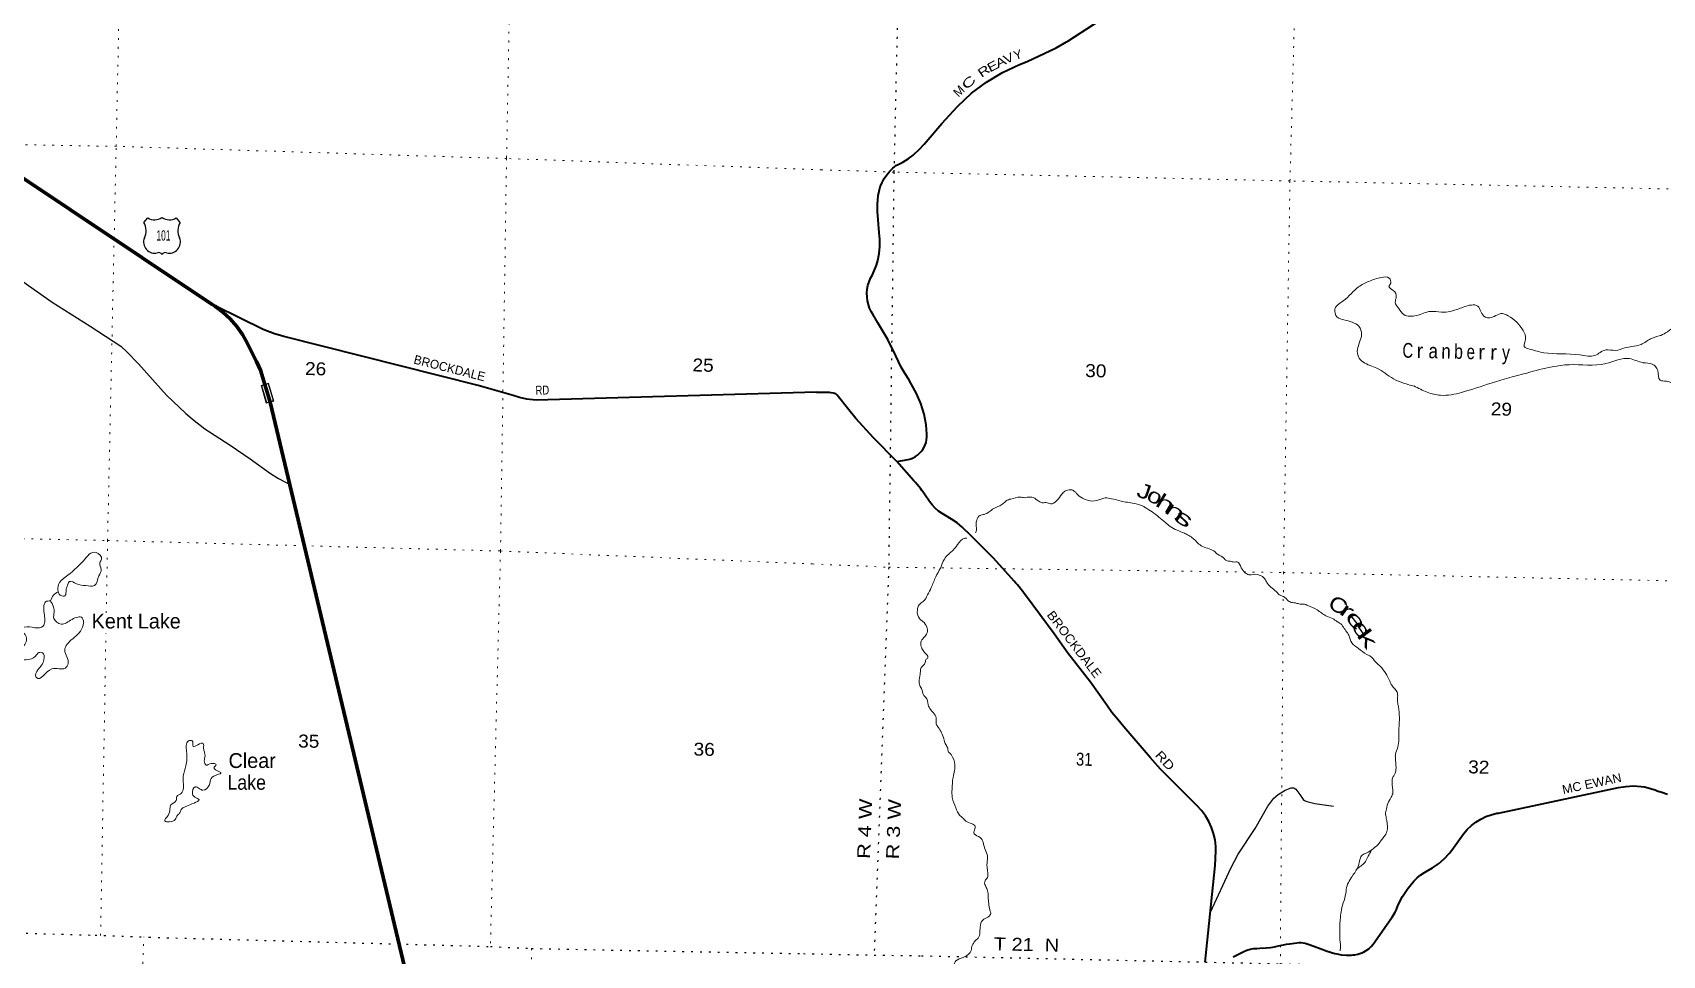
# Model space of a CAD drawing. Header units: feet. Extents: x -751810 to -497223, y -177792 to 12311.
# Drawn here: x -540783 to -518754, y -82403 to -69931 of the extents above; entities that cross this region are included whole.
import ezdxf
from ezdxf.enums import TextEntityAlignment as Align

# ---------------------------------------------------------------- set-up
doc = ezdxf.new("R2010")
doc.units = ezdxf.units.FT
doc.header["$LTSCALE"] = 80
doc.linetypes.add('DOTTED', pattern=[1.5, 0.3, -1.2])
for name, color, linetype, lineweight in [('16', 7, 'Continuous', 25), ('20', 7, 'Continuous', 70), ('26', 7, 'Continuous', 40), ('29', 7, 'Continuous', 25), ('39', 7, 'Continuous', 13), ('57', 7, 'Continuous', 13), ('6', 7, 'DOTTED', 25), ('7', 7, 'DOTTED', 13)]:
    doc.layers.add(name, color=color, linetype=linetype, lineweight=lineweight)
doc.layers.add('27', color=7, linetype='Continuous')
doc.layers.add('41', color=7, linetype='Continuous')

msp = doc.modelspace()

# ---------------------------------------------------------------- linework, layer by layer
at = {"layer": '16'}
for p, q in [((-539277.5, -72495.16), (-539226.19, -72436.4)), ((-539034.43, -72430.43), (-539034.71, -72430.63)), ((-538842.34, -72436.31), (-538790.95, -72495.16))]:
    msp.add_line(p, q, dxfattribs=at)
for centre, radius, start, end in [((-539135.11, -72278.74), 182.07, 239.97227, 303.45418), ((-538933.33, -72279.24), 181.52, 236.33975, 300.08743), ((-538933.34, -72278.74), 182.07, 236.54582, 236.59441), ((-539470.48, -72605.79), 222.05, 332.97043, 29.75871), ((-538597.98, -72605.79), 222.05, 150.24129, 207.02957), ((-539131.29, -72760.69), 151.42, 159.09177, 283.81923), ((-538937.17, -72760.69), 151.42, 256.18077, 20.90823)]:
    msp.add_arc(centre, radius, start, end, dxfattribs=at)
for centre, major_axis, start_param, end_param in [((-539075.95, -72959.51), (-19.56, 51.67), 4.95877769, 6.28318531), ((-538992.5, -72959.51), (19.56, 51.67), 0, 1.32637542)]:
    msp.add_ellipse(centre, major_axis=major_axis, ratio=0.929097, start_param=start_param, end_param=end_param, dxfattribs=at)
at = {"layer": '20'}
for points in [[(-538317.46, -73630.11), (-538357.42, -73603.44), (-541220.19, -71692.54), (-541359.99, -71592.87), (-541681.8, -71333.22), (-541843.91, -71179.28), (-542476.27, -70545.75), (-542662.64, -70336.51), (-542887.91, -70031.78), (-543080.1, -69705.17), (-543237.09, -69360.27), (-543570.98, -68400.54), (-543677.14, -68029.29), (-543743.91, -67648.98), (-543770.57, -67263.77), (-543756.81, -66877.89), (-543702.79, -66495.56), (-543673.17, -66366.74)], [(-535293.87, -84508.79), (-537570.21, -74926.71), (-537700.82, -74491.28), (-537754.93, -74374.71), (-537901.71, -74090.35), (-537947.26, -74011.75), (-538024.27, -73902.28), (-538112.3, -73801.47), (-538210.39, -73710.41), (-538307.42, -73637.64), (-538317.46, -73630.11)]]:
    msp.add_lwpolyline(points, dxfattribs=at)
at = {"layer": '26'}
for points in [[(-529099.94, -75728.41), (-528946.8, -75700.93), (-528913.44, -75690.69), (-528881.34, -75677.03), (-528850.83, -75660.08), (-528822.27, -75640.04), (-528795.96, -75617.13), (-528772.19, -75591.58), (-528751.21, -75563.7), (-528733.27, -75533.77), (-528718.55, -75502.13), (-528707.23, -75469.13), (-528699.41, -75435.13), (-528695.19, -75400.49), (-528694.61, -75365.6), (-528694.96, -75358.23), (-528706.31, -75233.64), (-528734.01, -75087.42), (-528776.84, -74944.9), (-528834.33, -74807.63), (-528905.86, -74677.13), (-528941.63, -74620.8), (-528990.58, -74544.45), (-529044.31, -74451.99), (-529115.93, -74300.14), (-529223.77, -74080.79), (-529359.04, -73855.11), (-529427.77, -73734.18), (-529447.38, -73700.68), (-529469.42, -73653.63), (-529486.42, -73604.54), (-529498.19, -73553.94), (-529504.61, -73502.38), (-529505.61, -73450.44), (-529501.17, -73398.67), (-529491.35, -73347.66), (-529476.25, -73297.95), (-529456.03, -73250.09), (-529430.92, -73204.61), (-529375.91, -73072.83), (-529357.58, -73010.32), (-529338.96, -72917), (-529330.19, -72822.25), (-529331.37, -72727.1), (-529342.49, -72632.6), (-529364.02, -72350.16), (-529363.24, -72246), (-529357.32, -72194.99), (-529352.85, -72133.58), (-529341.99, -72072.97), (-529324.86, -72013.84), (-529301.64, -71956.82), (-529272.58, -71902.53), (-529238.01, -71851.58), (-529198.3, -71804.53), (-529153.89, -71761.88), (-529105.27, -71724.11), (-529094.68, -71716.91), (-529019.36, -71681.15), (-528948.18, -71637.72), (-528881.94, -71587.08), (-528866.57, -71573.66), (-528797.95, -71512.1), (-528732.39, -71439.98), (-528675.83, -71377.28), (-528491.36, -71158.4), (-528282.47, -70928.06), (-528277.67, -70923.38), (-528092.25, -70750.94), (-527889.82, -70598.83), (-527672.59, -70468.71), (-527442.96, -70362.01), (-527338.83, -70322.86), (-526949.72, -70136.57), (-526809.69, -70056.69), (-526792.16, -70045.35), (-525750.77, -69368.25)], [(-530187.64, -74791.94), (-533978.21, -74897.26), (-534102.73, -74885.7), (-534200.54, -74861.27), (-534286.74, -74834.48), (-534759.62, -74699.7), (-537388.59, -74036.65), (-537431.85, -74024.84), (-537514.43, -74001.23), (-537667.8, -73942.2), (-538307.42, -73627.88), (-538317.46, -73630.11)], [(-530187.64, -74791.94), (-530014.7, -74792.05), (-529993.16, -74793.03), (-529963.3, -74798.41), (-529946.18, -74801.84), (-529931.98, -74808.21)], [(-529099.94, -75728.41), (-529415.17, -75405.64), (-529654, -75147.07), (-529751.88, -75029.54), (-529907.03, -74833.18), (-529917.79, -74820.45), (-529931.98, -74808.21)], [(-524933.78, -82495.04), (-524798.65, -81187.48), (-524789, -80993.32), (-524790.48, -80929.51), (-524800.47, -80841.9), (-524819.56, -80755.82), (-524847.55, -80672.2), (-524884.12, -80591.96), (-524928.88, -80515.99), (-524981.33, -80445.11), (-525040.91, -80380.11), (-525537.19, -79884.25), (-525677.93, -79729.67), (-526031.27, -79313.8), (-526113.08, -79213.91), (-526193.36, -79120.7), (-526263.97, -79018.95), (-526484.9, -78710.31), (-526790.88, -78315.94), (-526975.48, -78055.54), (-527361.16, -77534.33), (-527379.23, -77509.91), (-527397.84, -77484.33), (-527402.43, -77478.02), (-527471.47, -77395.31), (-527492.23, -77370.43), (-527514.97, -77345.31), (-527794.9, -77036.04), (-528095.09, -76732.45), (-528222.17, -76611.08), (-528286.44, -76557.24), (-528362.36, -76505.62), (-528445.06, -76457.29), (-528490.63, -76431.52), (-528538.98, -76397.48), (-528583.51, -76358.58), (-528623.72, -76315.23), (-528659.19, -76267.92), (-528728.62, -76168.05), (-528746.37, -76142.52), (-528763.71, -76118.05), (-528777.85, -76098.1), (-528828.66, -76037.11), (-528849.35, -76012.28), (-528871.57, -75987.11), (-529099.94, -75728.41)], [(-524553.77, -82420.05), (-524446.53, -82368.23), (-524413.31, -82350.43), (-524371.15, -82332.78), (-524327.37, -82319.64), (-524282.46, -82311.14), (-524236.9, -82307.39), (-524194.86, -82304.25), (-524110.11, -82299.57), (-524052.56, -82297.16), (-523995.57, -82288.76), (-523943.45, -82275.58), (-523873.68, -82258.19), (-523833.9, -82249.36), (-523793.42, -82244.73), (-523790.04, -82244.54), (-523695.37, -82233.68), (-523666.49, -82230.64), (-523637.44, -82230.64), (-523608.56, -82233.67), (-523580.15, -82239.71), (-523566.48, -82243.75), (-523515.58, -82258.57), (-523379.47, -82308.14), (-523283.03, -82347.01), (-523183.06, -82375.59), (-523156.29, -82381.37), (-523090.85, -82393.92), (-523024.45, -82399.57), (-522957.83, -82398.24), (-522932.28, -82395.88), (-522911.73, -82393.66), (-522871.32, -82386.06), (-522831.92, -82374.27), (-522793.97, -82358.43), (-522757.03, -82337.48), (-522722.48, -82312.78), (-522690.7, -82284.61), (-522662.04, -82253.28), (-522638.4, -82221.51), (-522410.53, -81892.12), (-522405.52, -81884), (-522365.87, -81816.69), (-522349.89, -81784.08), (-522323.13, -81718.96), (-522265.07, -81604.98), (-522195.42, -81497.69), (-522114.93, -81398.27), (-522070.02, -81354.18), (-522020.74, -81315.03), (-521967.65, -81281.24), (-521946.21, -81269.7), (-521861.3, -81220.99), (-521777.98, -81163.08), (-521701.18, -81096.78), (-521631.72, -81022.81), (-521599.02, -80981.92), (-521442.15, -80761.76), (-521392.08, -80702.6), (-521336.1, -80649), (-521274.82, -80601.55), (-521208.92, -80560.76), (-521139.12, -80527.09), (-521066.17, -80500.89), (-520990.89, -80482.46), (-520967.42, -80478.4), (-519348.05, -80133.53), (-519246.6, -80117.85), (-519144.07, -80112.85), (-519041.58, -80118.61), (-518995.23, -80124.78), (-518850.7, -80166.82), (-518823.13, -80177.04), (-518798.19, -80186.29), (-518773.13, -80194.21), (-518685.55, -80221.9)]]:
    msp.add_lwpolyline(points, dxfattribs=at)
at = {"layer": '29'}
for points in [[(-541005.25, -73220.71), (-540915.58, -73292.72), (-540517.18, -73575.36)], [(-540517.18, -73575.36), (-540005.68, -73898.92), (-539592.06, -74170.36), (-539507.55, -74246.01), (-539351.89, -74406.2), (-538973.85, -74828.94), (-538711.44, -75078.13), (-538600.26, -75171.58), (-538520.2, -75236.1), (-538453.49, -75287.27), (-538111.03, -75505.32), (-537844.17, -75692.21), (-537568.43, -75888.01), (-537457.23, -75956.97), (-537306.02, -76039.3)], [(-524863.99, -81819.77), (-524586.05, -81221.99), (-524488.71, -81032.99), (-524260.31, -80685.63), (-524086.91, -80385.53), (-524004.03, -80275.63), (-523945.81, -80227.33), (-523851.71, -80171.15), (-523808.2, -80149.38), (-523771.21, -80138.5), (-523737.38, -80136.43), (-523708.11, -80158.09), (-523656.38, -80230.02), (-523608.02, -80297.4), (-523592.78, -80310.46), (-523561.28, -80321.84), (-523451.14, -80349.71), (-523200.39, -80383.87)]]:
    msp.add_lwpolyline(points, dxfattribs=at)
at = {"layer": '39'}
for points in [[(-522107.03, -74710.61), (-522388.11, -74608.87), (-522613.86, -74466.24), (-522794.88, -74385.15), (-522863.44, -74310.93), (-522875.05, -74211.96), (-522846.52, -74116.02), (-522819.69, -74007.95), (-522857.24, -73900.27), (-522946.39, -73845.67), (-523058.21, -73812.64), (-523147.81, -73776.15), (-523179.23, -73664.6), (-523067.93, -73556.65), (-522860.04, -73366.55), (-522721.45, -73293.53), (-522551.14, -73239.42), (-522446.81, -73250.11), (-522426.35, -73317.08), (-522449.62, -73362.81), (-522390.56, -73414.64), (-522350.51, -73502.24), (-522364.42, -73576.4), (-522318.18, -73658.12), (-522247.87, -73742.46), (-522079.22, -73754.77), (-521888.76, -73699.16), (-521740.16, -73708.95), (-521505.72, -73664.51), (-521335.47, -73612.42), (-521247.32, -73626.73), (-521206.96, -73702.26), (-521146.45, -73776.28), (-521025.54, -73767.24), (-520938.1, -73729.17), (-520838.24, -73757.87), (-520636.06, -73958.31), (-520602.68, -74071.92), (-520621.27, -74172.14), (-520547.74, -74208.23), (-520355.87, -74257.37), (-519867.85, -74287.8), (-519664.82, -74292.92), (-519520.2, -74220.05), (-519385.57, -74225.46), (-519262.05, -74192.32), (-519165.06, -74174.63), (-519041.64, -74145.52), (-518913.04, -74070.23), (-518799.42, -74030.81), (-518709.92, -73990.77), (-518603.49, -73916.94), (-518446.95, -73850.4), (-518287.61, -73751.72), (-518175.34, -73686.08), (-517950.51, -73623.28), (-517830.56, -73571.94), (-517698, -73498.76), (-517624.88, -73470.39), (-517575.53, -73427.33), (-517517.49, -73358.32), (-517413.27, -73373.03), (-517348.69, -73445.14), (-517336.82, -73534.04), (-517419.28, -73614.53), (-517440.83, -73672.38), (-517393.54, -73711.84), (-517264.54, -73701), (-517045.33, -73702.5), (-516883.37, -73660.27), (-516772.11, -73634.88), (-516692.81, -73600.63), (-516598.29, -73520.45), (-516497.02, -73573.35), (-516388.92, -73674.75), (-516336.95, -73688.14), (-516288.76, -73691.37), (-516209, -73800.11), (-516127.18, -73906.89), (-515999.88, -73964.47), (-515771.03, -73901.78), (-515479.47, -73744), (-515206.86, -73539.43), (-514995.65, -73377.62), (-514932.49, -73264.42), (-514857.32, -73153.55), (-514750.43, -73142.15), (-514637.9, -73227.55), (-514520.71, -73286.89), (-514430.8, -73311.31), (-514523.21, -73387.52), (-514639.65, -73459.09), (-514596.67, -73591.07), (-514571.38, -73706.49), (-514610.97, -73842.43), (-514630.71, -73988.94), (-514657.79, -74107.07)], [(-514657.79, -74107.07), (-514722.56, -74204.11), (-514739.23, -74308.4), (-514669.32, -74408.84), (-514522.08, -74392.42), (-514342.98, -74388.88), (-514240.86, -74407.56), (-514193.91, -74541.66), (-514272.5, -74628.28), (-514501.55, -74699.03), (-514674.22, -74767.17), (-514871.21, -74842.75), (-515077.44, -74966.43), (-515270.51, -75046.14), (-515462.23, -75071.51), (-515599.47, -75090.2), (-515718.88, -75038.86), (-515822.81, -74931.52), (-515953.08, -74831.58), (-516136.3, -74839.04), (-516383.2, -74899.27), (-516584.36, -74900.23), (-516808.8, -74866.38), (-517019.02, -74826.85), (-517521.81, -74824.23), (-517874.34, -74845.55), (-518157.52, -74828.34), (-518560.56, -74697.35), (-518699.97, -74641.47), (-518784.15, -74629.28), (-518817.08, -74497.56), (-518891.36, -74411.1), (-519015.59, -74391.86), (-519199.27, -74336.88), (-519516.72, -74403.39), (-520013.93, -74419.04), (-520243.94, -74447.47), (-520587.97, -74531.43), (-521070.1, -74668.29), (-521467.45, -74793.19), (-521752.03, -74832.33), (-521932.04, -74791.54), (-522114.92, -74704.37)], [(-528040.5, -76693.12), (-528031.27, -76673.64), (-528028.87, -76577.04), (-528021.38, -76518.83), (-527977.62, -76457.51), (-527918.92, -76442.88), (-527853.69, -76408.28), (-527792.24, -76363.51), (-527682.29, -76309.9), (-527637.06, -76270.76), (-527577.91, -76238.02), (-527561.73, -76234.4), (-527434.39, -76209.42), (-527378.26, -76216.88), (-527339.91, -76211.8), (-527257.55, -76215.89), (-527184.32, -76264.06), (-527118.49, -76285.85), (-527082.21, -76282.74), (-527026.27, -76298.25), (-526870.19, -76169.28), (-526831, -76129.99), (-526752.05, -76109.83), (-526724.06, -76116.58), (-526684.56, -76145.77), (-526672.85, -76160.16), (-526589.97, -76224.67), (-526454.13, -76262.33), (-526359.1, -76242.58), (-526284.13, -76220.31), (-526199.9, -76230.48), (-526069.94, -76261.96), (-525895.76, -76294.54), (-525781.93, -76327.62), (-525746.25, -76348.66), (-525649.2, -76409.5), (-525471.75, -76552.93), (-525406.71, -76606.93), (-525213.88, -76698.38), (-525188.05, -76711.12), (-525067.39, -76792.7), (-525032.1, -76829.83), (-524970.89, -76875.68), (-524799.77, -76950.48), (-524768.36, -76981.48), (-524675.24, -77038.2), (-524667.5, -77050.48), (-524597.74, -77076.4), (-524541.66, -77085.87), (-524501.35, -77082.86), (-524445.06, -77164.83), (-524392.44, -77232.61)], [(-528570.8, -79277.94), (-528569.6, -79229.64), (-528581.87, -79156.84), (-528646.35, -79080.7), (-528676.91, -79015.49), (-528712.6, -78913.9), (-528736.17, -78891.15), (-528768.03, -78797.72), (-528785.37, -78767.07), (-528800, -78708.3), (-528787.25, -78599.88), (-528784.89, -78585.85), (-528775.24, -78521.65), (-528716.95, -78442.57), (-528705.85, -78400.56), (-528687.46, -78388.94), (-528683.09, -78374.95), (-528690.43, -78346.57), (-528708.02, -78325.99), (-528756.82, -78266.36), (-528771.9, -78225.71), (-528776.52, -78169.21), (-528738.89, -78111.75), (-528699.39, -78060.39), (-528688.44, -78024.42), (-528695.08, -77967.87), (-528749.46, -77889.97), (-528761.32, -77881.62), (-528819.77, -77805.64), (-528824.2, -77741.08), (-528812.84, -77689.01), (-528800.13, -77663.15), (-528744.71, -77618.23), (-528686.22, -77531.1), (-528635.47, -77431.69), (-528575.53, -77286.2), (-528512.21, -77166.97), (-528458.95, -77047.49), (-528400.92, -76978.47), (-528353.68, -76939.39), (-528341.32, -76927.61), (-528281.07, -76850.6), (-528182.38, -76764.48), (-528155.4, -76762.54)], [(-540439.47, -77488.79), (-540433.41, -77390.28), (-540340.88, -77289.46), (-540097.14, -77068.86), (-539925.97, -76955.51), (-539851.49, -77047.56), (-539874.59, -77095.41), (-539854.4, -77188.4), (-539886.28, -77272.3), (-539947.25, -77401.93), (-540063.9, -77405.65), (-540187.97, -77379.04), (-540285.87, -77350.94), (-540317.38, -77416.73), (-540330.35, -77460.76), (-540346.08, -77540.96), (-540400.32, -77539.88), (-540427.91, -77513.17), (-540439.47, -77488.79)], [(-524392.44, -77232.61), (-524344.8, -77257.98), (-524220.02, -77255.08), (-524202.13, -77263.59), (-524178.21, -77272.25), (-524119.2, -77326.09), (-524092.26, -77375.1), (-523956.67, -77503.38), (-523933.15, -77528.14), (-523873.4, -77551.79), (-523806.55, -77613.89), (-523752.78, -77635.39), (-523714.64, -77638.36), (-523666.69, -77651.66), (-523604.43, -77655.24), (-523546.53, -77672.81), (-523421.3, -77732.35), (-523300.63, -77813.93), (-523213.04, -77850.38), (-523147.7, -77892.3), (-523131.82, -77900.76), (-523032.11, -78016.04), (-522993.36, -78075.42), (-522949.68, -78179.22), (-522861.03, -78253.95), (-522748.4, -78335.33), (-522708.65, -78354.46), (-522622.36, -78443.23), (-522565.36, -78497.02), (-522439.61, -78697.54), (-522410.81, -78752.64), (-522338.74, -78847.09), (-522331.85, -78893.58), (-522333.91, -78976.1), (-522328.68, -79008.45), (-522311.62, -79292.82), (-522317.4, -79363.16), (-522331.1, -79590.37), (-522361.6, -79684.25), (-522362.85, -79734.56), (-522354.04, -79865.68), (-522374.49, -79959.81), (-522395.49, -79995.53), (-522404.23, -80104.05), (-522399.04, -80218.97), (-522428.74, -80280.64), (-522454.01, -80326.32), (-522484.56, -80422.21), (-522494.46, -80496.47), (-522482.09, -80565.25), (-522478.62, -80587.49), (-522468.71, -80674.33), (-522484.64, -80748.44), (-522499.46, -80778.28), (-522538.85, -80825.61), (-522582.62, -80886.94), (-522658.8, -80957.51), (-522756.89, -81019.48), (-522811.87, -81046.28), (-522839.25, -81095.94), (-522865.98, -81199.98), (-522947.78, -81334.85), (-523026.57, -81510.08), (-523029.23, -81536.19), (-523091.83, -81788.35), (-523106.34, -81886.65), (-523108.78, -82226.92), (-523107.31, -82329.66), (-523109.68, -82341.51)], [(-540439.47, -77488.79), (-540500.74, -77535.88), (-540542.5, -77611.54)], [(-540542.5, -77611.54), (-540607.08, -77624.35), (-540632.81, -77702.34), (-540618.68, -77893.84), (-540639.97, -77951.79), (-540754.99, -77973.66), (-540897.55, -77966.81), (-540960.54, -77999.78), (-540907.13, -78041.1), (-540865.09, -78146.6), (-540946.6, -78297.95), (-540954.21, -78374.29), (-540868.48, -78408.19), (-540744.85, -78358.31), (-540697.64, -78310.94), (-540651.43, -78311.85), (-540629.27, -78406.89), (-540712.51, -78544.13), (-540738.61, -78640.23), (-540732.75, -78648.39), (-540525.33, -78531.74), (-540340.16, -78519.3), (-540302.75, -78459.66), (-540349.23, -78277.58), (-540241.52, -78122.72), (-540101.03, -77938.31), (-540113.06, -77839.45), (-540250.18, -77860.88), (-540396.21, -77924.41), (-540495.17, -77849.99), (-540493.38, -77763.48), (-540513.32, -77658.41), (-540542.5, -77611.54)], [(-530415.26, -84535.51), (-530386.18, -84492.13), (-530283.72, -84416.18), (-530245.18, -84403.05), (-530193.06, -84410.41), (-530167.38, -84429.18), (-530079.88, -84469.65), (-530002.04, -84493.76), (-529907.76, -84504.2), (-529815.3, -84506.53), (-529762.58, -84489.73), (-529691.22, -84451.26), (-529680.82, -84437.42), (-529629.92, -84412.53), (-529504.43, -84381.46), (-529484.08, -84371.9), (-529431.12, -84345.05), (-529358.51, -84256.26), (-529321.62, -84228.99), (-529293.33, -84223.67), (-529236.99, -84223.07), (-529133.52, -84187.42), (-529124.25, -84170.15), (-529094.09, -84053.27), (-529063.93, -84000.48), (-529014.91, -83947.69), (-528969.66, -83902.45), (-528937.21, -83815.8), (-528866.25, -83793.42), (-528835.4, -83766.01), (-528832.24, -83719.77), (-528862.9, -83658.58), (-528864.56, -83644.45), (-528869.29, -83511.42), (-528829.09, -83431.88), (-528798.09, -83398.43), (-528725.03, -83291.53), (-528700.31, -83187.43), (-528656.44, -83122.09), (-528543.58, -83032.3), (-528489.16, -83027.63), (-528470.76, -83016.01), (-528431.52, -82974.71), (-528376.6, -82869.37), (-528370.77, -82797.02), (-528372.28, -82776.84), (-528367.52, -82666.21), (-528340.43, -82628.63), (-528335.06, -82574.39), (-528321.3, -82506.27), (-528304.51, -82478.5), (-528202.75, -82430.72), (-528139.44, -82392.04), (-528104.26, -82352.65), (-528086.38, -82280.61), (-528067.33, -82242.83), (-528040.15, -82201.22), (-528015.58, -82183.72), (-527975.29, -82019.61), (-527940.77, -81925.83), (-527869.36, -81885.34), (-527836.25, -81847.92), (-527831.67, -81825.88), (-527835.44, -81815.72), (-527848.41, -81771.09), (-527867.98, -81587.34), (-527880.14, -81510.51), (-527905.02, -81459.54), (-527909.4, -81392.97), (-527876.18, -81351.52), (-527871.66, -81331.5), (-527883.94, -81178.14), (-527875.55, -81083.7), (-527929.39, -80903.12), (-527934.82, -80878.82), (-527975.28, -80807.32), (-528056.54, -80758.95), (-528062.02, -80736.66), (-528057.7, -80724.69), (-528042.07, -80662.65), (-528168.92, -80586.96), (-528212.09, -80543.58), (-528253.45, -80508.3), (-528303.26, -80408.37), (-528352.12, -80270.2), (-528355.35, -80157.35), (-528341.29, -79996.6), (-528320.84, -79902.47), (-528316.98, -79828.06), (-528367.84, -79689.84), (-528379.55, -79675.45), (-528401.17, -79654.77), (-528417.7, -79591.92), (-528448.61, -79540.8), (-528465.15, -79477.95), (-528543.61, -79316.89), (-528570.8, -79277.94)], [(-538702.42, -80385.42), (-538599.04, -80343.18), (-538531.83, -80300.23), (-538589.39, -80264.88), (-538620.7, -80224), (-538586.48, -80124.04), (-538530.68, -80147.28), (-538482.92, -80170.37), (-538392.94, -80095.67), (-538371.14, -80013.57), (-538269.44, -79955.21), (-538237.01, -79941.76), (-538310.39, -79894.01), (-538331.95, -79867.42), (-538302.99, -79827.73), (-538366.91, -79808.35), (-538437.72, -79831.1), (-538462.64, -79772.24), (-538451.26, -79708.05), (-538471.16, -79600.98), (-538475.94, -79540.5), (-538550.61, -79555.12), (-538611.38, -79578.07), (-538625.87, -79501.3), (-538674.17, -79504.37), (-538701.23, -79646.74), (-538711.29, -79841.78), (-538746.22, -79975.95), (-538745.53, -80136.99), (-538773.23, -80212.93), (-538834.41, -80256), (-538843.57, -80310.16), (-538913.13, -80369.17), (-538926.31, -80423.25), (-538952.29, -80513.31), (-538997.98, -80584.87), (-538931.89, -80596.24), (-538856.93, -80567.54), (-538825.55, -80507.77), (-538792.73, -80476.22), (-538773.74, -80432.31), (-538740.97, -80402.77), (-538702.42, -80385.42)], [(-522893.07, -81247.51), (-522874.77, -81229.96), (-522765.78, -81134.04), (-522729.75, -81060.44), (-522687.85, -80976.94), (-522687.39, -80974.91)]]:
    msp.add_spline(points, degree=3, dxfattribs=at)
at = {"layer": '57'}
for points in [[(-537693.5, -74698.76), (-537592.59, -74669.74), (-537523.53, -74910.02), (-537624.44, -74939.02)], [(-537683.59, -74704.23), (-537598.06, -74679.64), (-537533.43, -74904.53), (-537618.95, -74929.11)]]:
    msp.add_lwpolyline(points, close=True, dxfattribs=at)
at = {"layer": '6'}
for points in [[(-528844.89, -61205), (-529019.22, -66510.92), (-529141.24, -71816.15), (-529211.84, -77156.91), (-529408.69, -82397.82)], [(-561555.84, -81587.63), (-561214.52, -81597.93), (-559711.92, -81637.77), (-555871.09, -81742.05), (-555206.39, -81768.07), (-550651.27, -81837.42), (-550006.77, -81870.32), (-545251.72, -81988.68), (-544709.14, -81993.39), (-539938.32, -82129.41), (-539207.39, -82157.52), (-534595.13, -82282.35), (-534040.95, -82309.43), (-530365.09, -82379.17)], [(-530365.09, -82379.17), (-529408.69, -82397.82), (-528769.31, -82407.91), (-523918.44, -82516.15), (-523267.15, -82532.57), (-518657.2, -82622.66), (-518026.16, -82644.62), (-513360.23, -82744.64), (-512638.72, -82772.43)]]:
    msp.add_lwpolyline(points, dxfattribs=at)
at = {"layer": '7'}
for p, q in [((-539864.09, -82133.67), (-539792.03, -78049.05)), ((-539386.34, -85273.59), (-539281.62, -82153.26)), ((-534040.95, -82309.43), (-534043.85, -82923.7))]:
    msp.add_line(p, q, dxfattribs=at)
for points in [[(-522996.17, -46098.25), (-523083.3, -50343.03), (-523354.17, -55981.39), (-523469.1, -61325.06), (-523641.52, -66635.05), (-523787.56, -71935.65), (-523875.05, -77227.65), (-523918.44, -82516.15)], [(-534200.71, -63323.18), (-534277.46, -66319.03), (-534377.17, -71632.88), (-534458.59, -76937.03), (-534595.13, -82282.35)], [(-539787.16, -77773.46), (-539769.91, -76795.56), (-539653.84, -71467.95), (-539552.43, -66646.5)], [(-530117.32, -71785.36), (-534377.17, -71632.88), (-539653.84, -71467.95), (-544938.11, -71379.35), (-550304.99, -71202.56), (-555637.19, -71098.93), (-560860.61, -70983.36), (-561293.14, -70980.28)], [(-523787.56, -71935.65), (-529141.24, -71816.15), (-530117.32, -71785.36)], [(-513066.41, -72167.77), (-518433.95, -72048.51), (-523787.56, -71935.65)], [(-561424.96, -76302.75), (-561020.34, -76283.94), (-555779.21, -76417.98), (-550448.85, -76513.53), (-545117.98, -76681.55), (-539769.91, -76795.56), (-534458.59, -76937.03), (-530241.9, -77112.03)], [(-530241.9, -77112.03), (-529211.84, -77156.91), (-523875.05, -77227.65), (-518537.57, -77342.12), (-513224.11, -77451.96)]]:
    msp.add_lwpolyline(points, dxfattribs=at)

# ---------------------------------------------------------------- texts
at = {"layer": '16', "width": 0.6}
msp.add_text('101', height=140, dxfattribs=at).set_placement((-539014.64, -72742.2), align=Align.CENTER)
at = {"layer": '27'}
for s, rotation, width, p in [('A', 26.707, 1.3, (-527734.31, -70413.34)), ('V', 24.905, 1.25, (-527626.59, -70358.47)), ('Y', 16.905, 1.05, (-527502.95, -70302.38)), ('R', 34.594, 1.35, (-527956.38, -70543.77)), ('E', 28.328, 1.3, (-527840.68, -70470.27)), ('C', 44.061, 1.65, (-528157.88, -70712.01)), ('RD', 1.591, 0.8, (-533984.34, -74825.55)), ('BROCKDALE', 307.333, 1.1, (-527080.75, -77802.35)), ('RD', 312.024, 1.25, (-525618.66, -79702)), ('MC EWAN', 12.022, 1.05, (-520094.02, -80223.17))]:
    msp.add_text(s, height=120, rotation=rotation, dxfattribs=dict(at, width=width)).set_placement(p)
for s, rotation, p in [('M', 44.061, (-528268.54, -70811.8)), ('BROCKDALE', 345.845, (-535640.98, -74401.95))]:
    msp.add_text(s, height=120, rotation=rotation, dxfattribs=at).set_placement(p)
at = {"layer": '41'}
for s, rotation, width, p in [('C', 358.771, 0.75, (-522268.87, -74323.92)), ('a', 358.771, 0.85, (-521916.59, -74331.47)), ('n', 358.771, 0.85, (-521743.6, -74335.18)), ('b', 358.771, 0.8, (-521570.61, -74338.89)), ('e', 358.771, 0.75, (-521400.77, -74342.54)), ('y', 358.771, 0.8, (-520922.74, -74352.79)), ('J', 341.238, 1.35, (-525874.96, -76195.54)), ('o', 334.994, 1.3, (-525742.46, -76244.43)), ('h', 328.787, 1.6, (-525622.94, -76317.07)), ('n', 325.078, 1.75, (-525500.44, -76406.63)), ('s', 327.549, 1.8, (-525374.75, -76509.93)), ('C', 332.695, 1.25, (-523289.37, -77700.9)), ('r', 325.125, 1.85, (-523139.9, -77773.51)), ('e', 308.569, 1.8, (-523054.53, -77830.13)), ('e', 305.089, 1.65, (-522970.86, -77948.91)), ('k', 305.828, 1.9, (-522896.45, -78074.52))]:
    msp.add_text(s, height=200, rotation=rotation, dxfattribs=dict(at, width=width)).set_placement(p)
for p in [(-522076.98, -74328.03), (-521243.52, -74345.91), (-521083.13, -74349.35)]:
    msp.add_text('r', height=200, rotation=358.771, dxfattribs=at).set_placement(p)
for s, p in [('Kent Lake', (-539985.1, -77984.53)), ('Clear', (-538134.77, -79869.76))]:
    msp.add_text(s, height=200, dxfattribs=at).set_placement(p)
at = {"layer": '41', "width": 0.9}
msp.add_text('Lake', height=200, dxfattribs=at).set_placement((-538150.46, -80164.48))
at = {"layer": '6'}
for s, rotation, width, p in [('R 4 W', 87.849, 1.25, (-529464.03, -81100.94)), ('R 3 W', 87.849, 1.25, (-529073.38, -81107.19)), ('T 21  N', 358.722, 1.15, (-527791.34, -82333.64))]:
    msp.add_text(s, height=175, rotation=rotation, dxfattribs=dict(at, width=width)).set_placement(p)
at = {"layer": '7'}
for s, rotation, width, p in [('26', 358.865, 1.1, (-537102.32, -74558.56)), ('25', 358.865, 1.1, (-531864.77, -74509.89)), ('30', 358.555, 1.1, (-526557.36, -74584.82)), ('29', 358.555, 1.1, (-521074.85, -75102.81)), ('35', 358.865, 1.1, (-537195.01, -79591.85)), ('36', 358.865, 1.1, (-531850.46, -79701.72)), ('31', 358.555, 0.85, (-526681.61, -79836.45)), ('32', 358.555, 1.1, (-521380.73, -79940.98))]:
    msp.add_text(s, height=175, rotation=rotation, dxfattribs=dict(at, width=width)).set_placement(p)

doc.saveas('drawing.dxf')
